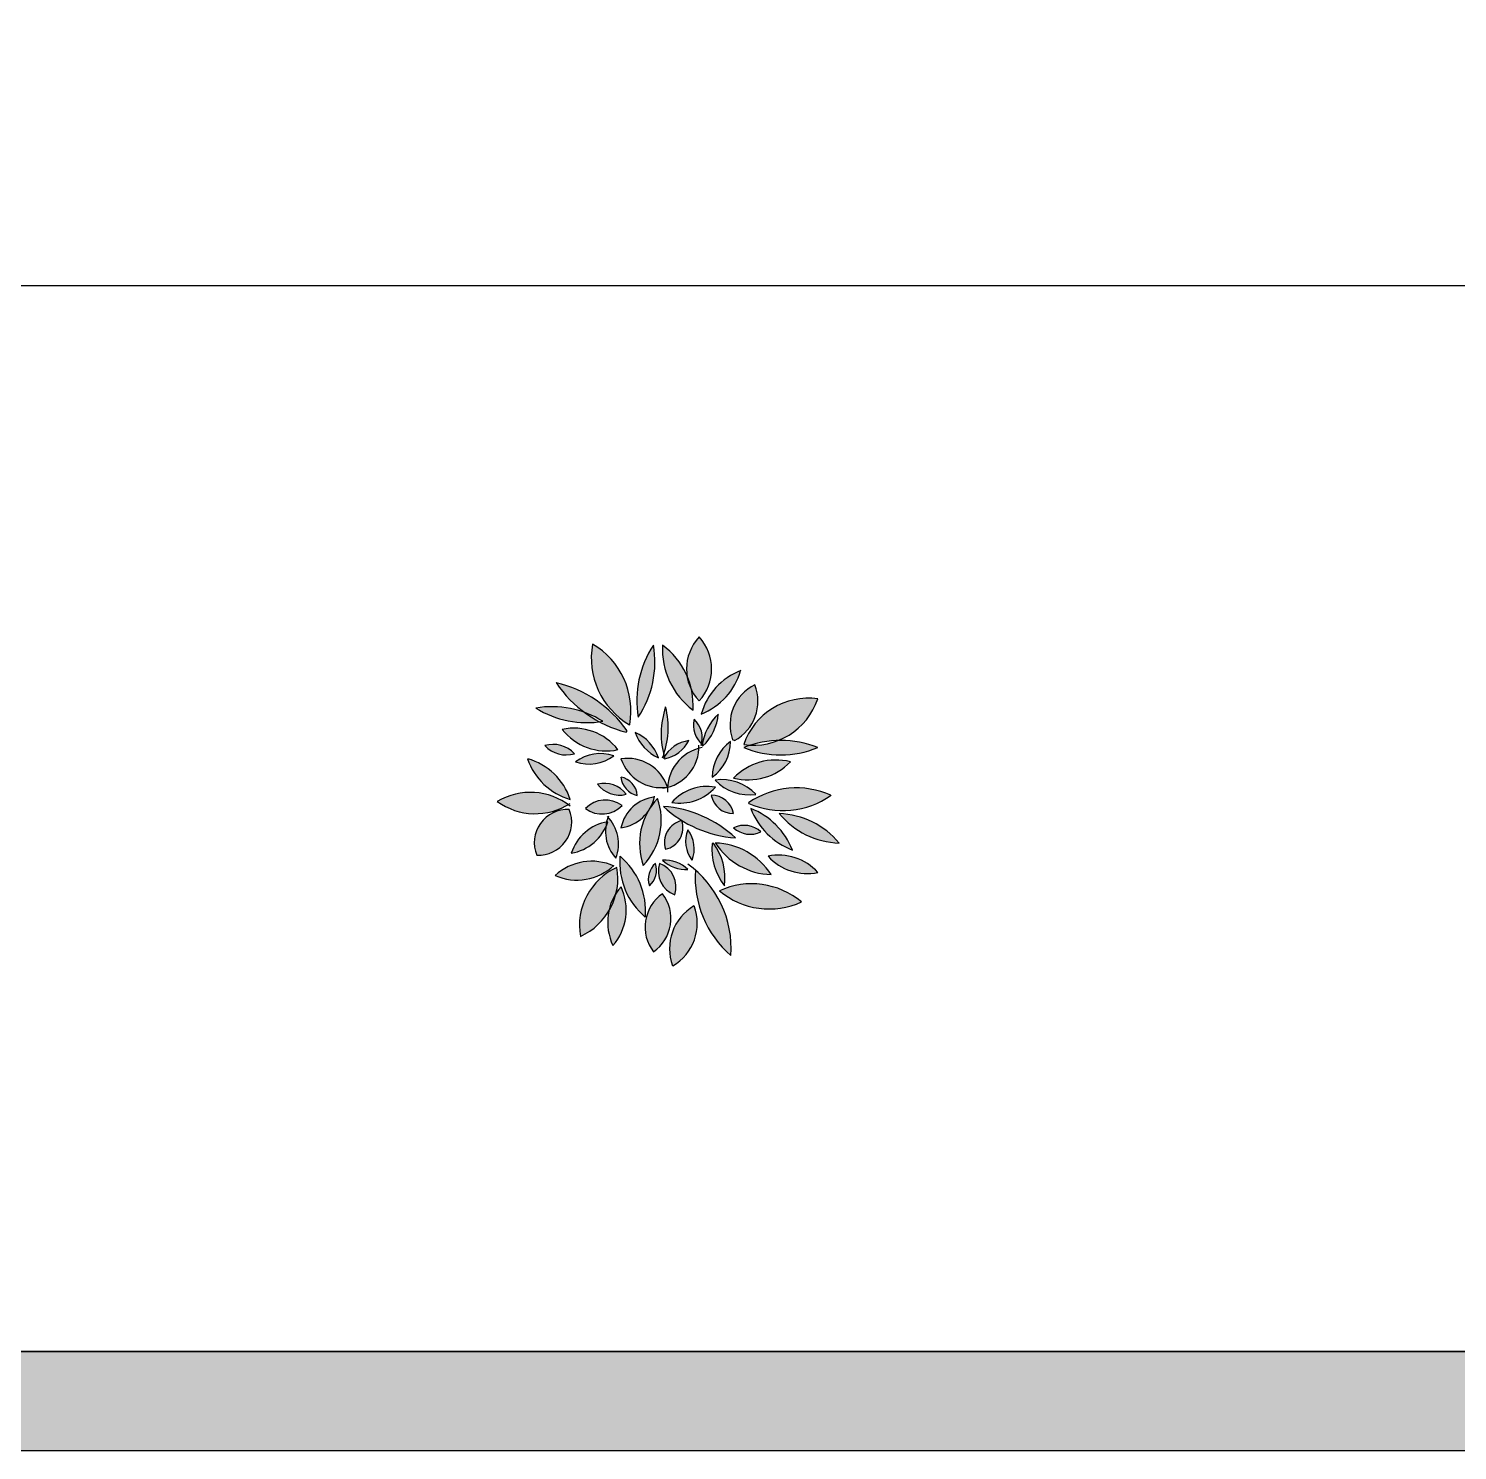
# Model space of a CAD drawing. Header units: millimetres. Extents: x 11966 to 133335, y 1756 to 88592.
# Drawn here: x 66269 to 84920, y 1756 to 20311 of the extents above; entities that cross this region are included whole.
import ezdxf

# ---------------------------------------------------------------- set-up
doc = ezdxf.new("R2010")
doc.units = ezdxf.units.MM
doc.layers.add('www.cad-blocks.net', color=7, linetype='Continuous')

# ---------------------------------------------------------------- blocks, each defined once
blk = doc.blocks.new('A$C172C5132')
at = {"linetype": 'ByBlock'}
h = blk.add_hatch(color=106, dxfattribs=at)
h.set_gradient(color1=(15, 138, 17), color2=(46, 92, 10), tint=1, name='HEMISPHERICAL')
h.paths.add_polyline_path([(2.155, 1.04, 0.236282), (2.541, 0.113, 0.236282)])
h.paths.add_polyline_path([(2.416, 0.817, 0.290628), (3.31, 0.696, 0.290628)])
h.paths.add_polyline_path([(1.909, 0, 0.364082), (2.14, 0.651, 0.364082)])
h.paths.add_polyline_path([(1.798, 0.784, 0.428936), (1.699, 0.155, 0.428936)])
h.paths.add_polyline_path([(1.335, 1.192, 0.243055), (1.611, 0.53, 0.243055)])
h.paths.add_polyline_path([(1.293, 0.79, -0.075692), (1.214, 0.596, 0.164666), (1.258, 0.221, 0.298636), (1.346, 0.861, 0.03785)])
h.paths.add_polyline_path([(0.905, 0.32, 0.152567), (1.214, 0.596, -0.089408), (1.293, 0.79, 0.1023), (1.302, 1.071, 0.341288)])
h.paths.add_polyline_path([(0.629, 0.983, 0.299202), (1.264, 1.088, 0.299202)])
h.paths.add_polyline_path([(1.205, 1.617, 0.031182), (1.189, 1.565, -0.006707), (1.203, 1.568), (1.203, 1.568), (1.203, 1.568, -0.03138), (1.18, 1.509, 0.214704), (1.291, 1.17, 0.282795)])
h.paths.add_polyline_path([(1.634, 1.671, 0.211659), (1.589, 1.093, 0.281051), (1.743, 1.822, 0.038772), (1.674, 1.736, -0.044717)])
h.paths.add_polyline_path([(1.346, 1.501, 0.203733), (1.634, 1.671, -0.026656), (1.674, 1.736, 0.062829), (1.709, 1.836, 0.318582)])
h.paths.add_polyline_path([(1.765, 1.115, 0.403257), (1.931, 0.773, 0.403257)])
h.paths.add_polyline_path([(1.655, 0.872, 0.302607), (1.721, 1.115, 0.302607)])
h.paths.add_polyline_path([(1.798, 1.148, 0.20419), (2.074, 1.049, 0.20419)])
h.paths.add_polyline_path([(2.074, 1.479, 0.262138), (2.118, 1.148, 0.262138)])
h.paths.add_polyline_path([(1.831, 1.27, 0.44636), (2.008, 1.579, 0.44636)])
h.paths.add_polyline_path([(2.372, 1.336, 0.247085), (2.979, 0.994, 0.247085)])
h.paths.add_polyline_path([(1.809, 1.733, 0.171467), (2.593, 1.391, 0.171467)])
h.paths.add_polyline_path([(1.898, 1.777, 0.259278), (2.372, 1.943, 0.259278)])
h.paths.add_polyline_path([(2.328, 1.855, 0.365639), (2.571, 1.656, 0.365639)])
h.paths.add_polyline_path([(2.372, 2.02, 0.243415), (2.813, 1.866, 0.243415)])
h.paths.add_polyline_path([(2.571, 1.501, 0.307451), (2.869, 1.457, 0.307451)])
h.paths.add_polyline_path([(2.758, 1.711, 0.209633), (3.211, 1.259, 0.209633)])
h.paths.add_polyline_path([(3.067, 1.656, 0.21311), (3.718, 1.336, 0.21311)])
h.paths.add_polyline_path([(2.946, 1.192, 0.265719), (3.486, 1.016, 0.265719)])
h.paths.add_polyline_path([(2.571, 2.042, 0.271534), (3.188, 2.219, 0.271534)])
h.paths.add_polyline_path([(3.058, 2.452, -0.10541), (2.754, 2.4, 0.018052), (2.681, 2.374, 0.194763), (3.486, 2.374, 0.102488)])
h.paths.add_polyline_path([(2.681, 2.407, 0.024701), (2.754, 2.4, -0.072299), (3.058, 2.452, 0.220444), (3.486, 2.904, 0.361284)])
h.paths.add_polyline_path([(2.339, 2.053, 0.244188), (2.538, 2.44, 0.244188)])
h.paths.add_polyline_path([(2.218, 2.738, 0.236039), (2.648, 3.213, 0.236039)])
h.paths.add_polyline_path([(2.14, 2.683, 0.271887), (2.223, 2.415, 0.271887)])
h.paths.add_polyline_path([(1.853, 1.945, -0.001193), (1.854, 1.943, 0.325344), (2.193, 2.366, 0.324468)])
h.paths.add_polyline_path([(1.811, 2.298, 0.143951), (1.831, 2.815, 0.143951)])
h.paths.add_polyline_path([(1.5, 2.539, 0.207976), (1.754, 2.263, 0.207976)])
h.paths.add_polyline_path([(1.534, 2.705, 0.190107), (1.699, 3.489, 0.190107)])
h.paths.add_polyline_path([(1.798, 3.489, 0.252904), (2.129, 2.782, 0.067921), (2.112, 3.003, -0.074796), (2.066, 3.149, 0.134159)])
h.paths.add_polyline_path([(2.066, 3.149, -0.046564), (2.112, 3.003, 0.072445), (2.196, 2.881, 0.391074), (2.196, 3.577, 0.229731)])
h = blk.add_hatch(color=96, dxfattribs=at)
h.set_gradient(color1=(12, 110, 14), color2=(39, 78, 9), tint=1, name='HEMISPHERICAL')
h.paths.add_polyline_path([(0.706, 2.572, 0.287265), (1.313, 2.352, 0.287265)])
h.paths.add_polyline_path([(0.85, 2.219, 0.245454), (1.269, 2.285, 0.245454)])
h.paths.add_polyline_path([(1.346, 2.252, 0.362884), (1.853, 1.943, -0.000877), (1.853, 1.945, 0.362272)])
h.paths.add_polyline_path([(1.346, 2.053, 0.33327), (1.523, 1.855, 0.33327)])
h.paths.add_polyline_path([(1.092, 1.976, 0.302945), (1.401, 1.866, 0.302945)])
h.paths.add_polyline_path([(0.96, 1.711, 0.378763), (1.357, 1.744, 0.378763)])
h.paths.add_polyline_path([(0.805, 1.225, 0.247698), (1.18, 1.509, -0.032946), (1.189, 1.565, 0.274039)])
h.paths.add_polyline_path([(0.43, 1.203, 0.549808), (0.783, 1.7, 0.549808)])
h.paths.add_polyline_path([(0, 1.789, 0.297781), (0.772, 1.753, 0.297781)])
h.paths.add_polyline_path([(0.331, 2.252, 0.248111), (0.794, 1.811, 0.248111)])
h.paths.add_polyline_path([(0.519, 2.396, 0.290415), (0.838, 2.307, 0.290415)])
h.paths.add_polyline_path([(0.419, 2.804, 0.175406), (1.109, 2.655, -0.037323), (0.945, 2.759, 0.129374)])
h.paths.add_polyline_path([(0.64, 3.08, 0.085647), (0.945, 2.759, -0.054384), (1.147, 2.661), (1.147, 2.661, -0.009351), (1.109, 2.655, 0.060507), (1.402, 2.541), (1.412, 2.556, 0.185254)])
h.paths.add_polyline_path([(1.037, 3.5, 0.313266), (1.437, 2.623), (1.441, 2.625, 0.313266)])
h.paths.add_polyline_path([(1.809, 2.263), (1.818, 2.252, 0.230232), (2.085, 2.451, 0.230232)])
h.paths.add_polyline_path([(2.229, 2.396), (2.238, 2.391, 0.179345), (2.405, 2.738, 0.179345)])
h.paths.add_polyline_path([(2.56, 2.459), (2.582, 2.451, 0.378282), (2.802, 3.058, 0.378282)])
h = blk.add_hatch(color=96, dxfattribs=at)
h.set_gradient(color1=(12, 110, 14), color2=(39, 78, 9), tint=1, name='HEMISPHERICAL')
h.paths.add_polyline_path([(2.735, 1.776), (2.736, 1.766, 0.262244), (3.63, 1.855, 0.262244)])
h = blk.add_hatch(color=96)
h.set_gradient(color1=(12, 110, 14), color2=(39, 78, 9), tint=1, name='HEMISPHERICAL')
h.paths.add_polyline_path([(2.35, 1.336), (2.337, 1.332, 0.192472), (2.471, 0.872, 0.192472)])
for p, q in [((1.402, 2.541), (1.412, 2.556)), ((1.437, 2.623), (1.441, 2.625)), ((2.238, 2.391), (2.229, 2.396)), ((2.582, 2.451), (2.56, 2.459)), ((1.818, 2.252), (1.809, 2.263)), ((2.736, 1.766), (2.735, 1.776)), ((2.35, 1.336), (2.337, 1.332))]:
    blk.add_line(p, q, dxfattribs=at)
for centre, radius, start, end in [((2.572, 3.229), 0.513, 137.2816, 222.7184), ((1.819, 3.229), 0.513, 317.2816, 42.7184), ((1.868, 3.349), 0.845, 169.7437, 239.3198), ((0.609, 2.771), 0.845, 349.9797, 59.5558), ((2.61, 2.887), 1.092, 146.5506, 189.6063), ((0.623, 3.307), 1.092, 326.5506, 9.6063), ((2.618, 3.442), 0.821, 176.7146, 233.4855), ((1.31, 2.829), 0.821, 356.7146, 53.4855), ((2.908, 2.545), 0.716, 111.2499, 164.3738), ((1.958, 3.406), 0.716, 291.2499, 344.3738), ((0.343, 1.811), 1.303, 34.8518, 76.8329), ((1.724, 3.804), 1.303, 213.7346, 255.7157), ((3.02, 2.621), 0.488, 116.5049, 199.3878), ((2.348, 2.879), 0.488, 298.5878, 21.4707), ((0.596, 1.782), 1.037, 57.8807, 99.8189), ((0.971, 3.682), 1.037, 237.8807, 279.8189), ((2.701, 2.521), 0.918, 161.3279, 196.3785), ((0.941, 2.592), 0.918, 339.0434, 14.094), ((3.383, 2.171), 0.74, 81.9405, 161.3964), ((2.785, 3.14), 0.74, 261.9405, 341.3964), ((2.41, 2.619), 0.277, 166.6712, 231.5788), ((1.953, 2.479), 0.277, 342.6051, 47.5126), ((2.779, 2.329), 0.554, 132.3809, 173.0513), ((1.853, 2.79), 0.554, 313.9894, 354.6599), ((0.833, 1.977), 0.608, 37.9495, 102.0596), ((1.186, 2.946), 0.608, 217.9495, 282.0596), ((1.31, 2.109), 0.47, 19.0975, 66.0922), ((1.945, 2.693), 0.47, 199.0975, 246.0922), ((0.609, 2.099), 0.31, 42.1798, 106.9561), ((0.748, 2.604), 0.31, 222.1798, 286.9561), ((1.733, 2.387), 0.461, 278.3256, 1.7816), ((2.14, 2.073), 0.381, 98.3028, 150.1644), ((1.747, 2.626), 0.381, 280.7404, 332.602), ((2.313, 1.92), 0.461, 100.5964, 184.0524), ((2.066, 2.438), 0.471, 305.3547, 0.2444), ((2.81, 2.055), 0.471, 125.3547, 180.2444), ((3.084, 1.379), 1.073, 67.9577, 112.0423), ((3.084, 3.368), 1.073, 247.9577, 292.0423), ((0.98, 2.47), 0.685, 198.5093, 254.2466), ((0.145, 1.593), 0.685, 18.5093, 74.2466), ((1.123, 1.851), 0.458, 71.397, 126.5601), ((0.996, 2.653), 0.458, 251.397, 306.5601), ((1.415, 1.794), 0.463, 18.7265, 98.5819), ((1.784, 2.401), 0.463, 198.7265, 278.5819), ((3.03, 1.604), 0.635, 75.5726, 136.3385), ((2.729, 2.658), 0.635, 255.5726, 316.3385), ((1.302, 1.836), 0.222, 4.751, 78.4779), ((1.567, 2.072), 0.222, 184.751, 258.4779), ((2.443, 1.517), 0.509, 43.3367, 98.0592), ((0.359, 1.18), 0.707, 52.0955, 120.5238), ((1.164, 1.689), 0.296, 36.6262, 104.0418), ((1.329, 2.153), 0.296, 216.6262, 284.0418), ((2.284, 1.434), 0.517, 80.1717, 138.3136), ((1.986, 2.287), 0.517, 260.1717, 318.3136), ((2.742, 2.369), 0.509, 223.3367, 278.0592), ((3.253, 1.021), 0.915, 65.6693, 124.4476), ((0.413, 2.362), 0.707, 234.1936, 302.622), ((1.177, 1.503), 0.301, 53.2772, 136.2565), ((1.14, 1.952), 0.301, 233.2772, 316.2565), ((1.291, 1.925), 0.427, 277.3883, 349.0703), ((1.763, 1.413), 0.427, 96.3902, 168.0722), ((2.263, 1.331), 0.715, 136.6356, 199.4278), ((1.069, 1.584), 0.715, 316.6356, 19.4278), ((2.685, 2.671), 1.283, 226.9394, 265.8583), ((1.717, 0.454), 1.283, 46.9394, 85.8583), ((2.332, 1.612), 0.243, 10.523, 90.8605), ((2.567, 1.899), 0.243, 190.523, 270.8605), ((3.105, 2.604), 0.915, 246.2552, 305.0335), ((2.468, 0.969), 0.797, 21.3015, 68.66), ((3.5, 2.001), 0.797, 201.3015, 248.66), ((0.764, 1.34), 0.361, 86.9965, 202.2058), ((0.449, 1.564), 0.361, 266.9965, 22.2058), ((0.724, 1.722), 0.503, 279.3324, 342.1699), ((1.284, 1.071), 0.503, 99.3324, 162.1699), ((1.611, 1.463), 0.434, 157.7122, 222.4235), ((0.885, 1.324), 0.434, 339.261, 43.9723), ((2.058, 1.345), 0.239, 102.1635, 198.3798), ((1.781, 1.503), 0.239, 282.1635, 18.3798), ((3.034, 0.767), 0.89, 39.7488, 87.8702), ((3.751, 2.225), 0.89, 219.7488, 267.8702), ((2.39, 1.353), 0.341, 158.2119, 216.9673), ((1.802, 1.275), 0.341, 338.2119, 36.9673), ((2.687, 1.26), 0.268, 47.3873, 115.7476), ((2.752, 1.699), 0.268, 227.3873, 295.7476), ((2.98, 1.27), 0.646, 174.4977, 218.0761), ((1.831, 0.952), 0.646, 352.8778, 36.4562), ((3.001, 1.741), 0.748, 212.8184, 268.3343), ((2.35, 0.588), 0.748, 32.8184, 88.3343), ((1.027, 0.552), 0.586, 65.4893, 132.7752), ((0.866, 1.519), 0.586, 246.1459, 313.4318), ((2.114, 1.128), 0.782, 175.2839, 229.9285), ((0.832, 0.594), 0.782, 355.2839, 49.9285), ((1.87, 0.944), 0.227, 131.0823, 198.427), ((1.506, 1.043), 0.227, 311.0823, 18.427), ((2.026, 1.03), 0.274, 161.8817, 249.7301), ((1.67, 0.858), 0.274, 341.8817, 69.7301), ((1.82, 0.775), 0.374, 47.1077, 93.2701), ((2.053, 1.422), 0.374, 227.1077, 273.2701), ((1.423, 0.192), 1.121, 356.0096, 54.5768), ((3.062, 0.631), 0.573, 42.1437, 101.6667), ((3.371, 1.577), 0.573, 222.1437, 281.6667), ((1.589, 0.438), 0.695, 114.4303, 189.807), ((0.617, 0.953), 0.695, 294.4303, 9.807), ((3.274, 0.962), 1.121, 176.0096, 229.186), ((1.79, 0.474), 0.589, 138.8969, 205.4069), ((0.814, 0.608), 0.589, 318.8969, 25.4069), ((2.048, 0.422), 0.44, 124.6008, 217.4658), ((1.449, 0.516), 0.44, 304.6008, 37.4658), ((2.767, 0.052), 0.841, 49.8506, 114.6719), ((2.959, 1.46), 0.841, 229.8506, 294.6719), ((2.412, 0.188), 0.538, 120.4086, 200.4312), ((1.637, 0.464), 0.538, 300.4086, 20.4312)]:
    blk.add_arc(centre, radius, start, end, dxfattribs=at)
blk = doc.blocks.new('FORMAT')
at = {"layer": 'www.cad-blocks.net', "true_color": 0x546d8e}
h = blk.add_hatch(color=155, dxfattribs=at)
h.set_gradient(color1=(68, 68, 68), color2=(84, 109, 142), tint=1)
h.paths.add_polyline_path([(19424, 3048), (19424, 1756), (133335, 1756), (133335, 3048)])
at = {"layer": 'www.cad-blocks.net', "color": 155, "true_color": 0x546d8e}
for p, q in [((133335, 16955), (19424, 16955)), ((19424, 3048), (133335, 3048)), ((19424, 3048), (133335, 3048)), ((19424, 1756), (133335, 1756))]:
    blk.add_line(p, q, dxfattribs=at)
blk.add_lwpolyline([(19424, 86496), (133335, 86496), (133335, 3048), (19424, 3048)], close=True, dxfattribs=at)

msp = doc.modelspace()

# ---------------------------------------------------------------- block references
at = {"xscale": 1200, "yscale": 1200, "zscale": 1200}
msp.add_blockref('A$C172C5132', (72387, 8079), dxfattribs=at)
at = {"layer": 'www.cad-blocks.net'}
msp.add_blockref('FORMAT', (0, 0), dxfattribs=at)

doc.saveas('drawing.dxf')
